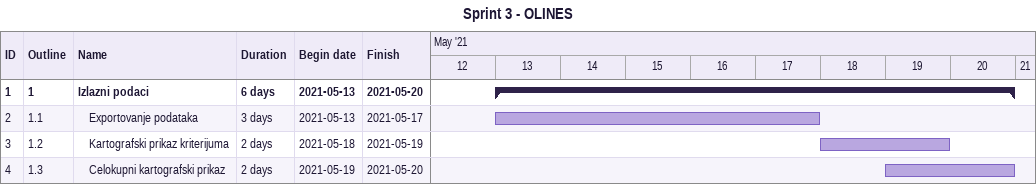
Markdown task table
Sprint 3 - OLINES

| ID | WBS | Task | Duration | Start | Finish |
|---|---|---|---|---|---|
| 1 | 1 | **Izlazni podaci** | 6d | 2021-05-13 | 2021-05-20 |
| 2 | 1.1 | Exportovanje podataka | 3d | 2021-05-13 | 2021-05-17 |
| 3 | 1.2 | Kartografski prikaz kriterijuma | 2d | 2021-05-18 | 2021-05-19 |
| 4 | 1.3 | Celokupni kartografski prikaz | 2d | 2021-05-19 | 2021-05-20 |
